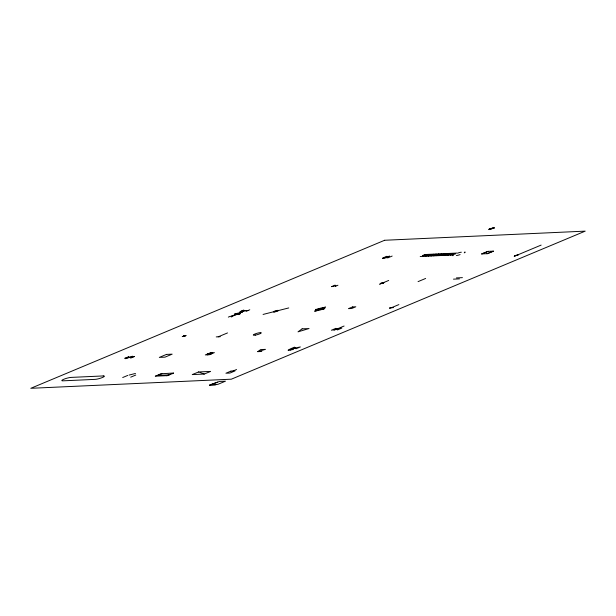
<?xml version="1.0" encoding="UTF-8"?>
<svg xmlns="http://www.w3.org/2000/svg" width="616" height="616" viewBox="0 0 616 616"><rect width="100%" height="100%" fill="white"/><g stroke="black" fill="none" stroke-linecap="round" stroke-linejoin="round"><path stroke-width="0.92" d="M183.36 336.305L185.046 335.828M185.054 335.882L183.406 336.359M161.869 373.604L161.692 373.735A2.864 0.485 -15.8 0 1 161.354 373.92A5.028 0.847 -15.8 0 1 160.16 374.413A11.388 1.917 -15.8 0 1 158.22 375.075A3.758 0.631 -15.8 0 0 156.672 375.567A5.028 0.847 -15.8 0 0 155.632 376.006A2.864 0.485 -15.8 0 0 155.294 376.184L167.583 375.621A2.864 0.485 -15.8 0 0 168.106 375.437A5.028 0.847 -15.8 0 0 169.292 374.944A5.559 0.939 -15.8 0 0 170.432 374.32A3.758 0.631 -15.8 0 0 171.98 373.827A5.028 0.847 -15.8 0 0 173.019 373.381A2.864 0.485 -15.8 0 0 173.358 373.204L173.535 373.073M166.782 375.791L166.959 375.652A2.864 0.485 -15.8 0 1 167.298 375.475A5.028 0.847 -15.8 0 1 168.484 374.975A11.388 1.917 -15.8 0 1 170.432 374.32M257.788 351.667L260.63 349.58L265.473 349.357L257.788 351.667L261.792 351.49M344.098 326.026L333.988 330.261M380.896 283.275L380.195 283.776L383.945 282.69L380.896 283.275L383.237 283.168M515.13 255.532L514.429 256.033L518.179 254.947L515.13 255.532L517.471 255.424M132.571 356.194L125.41 358.705M239.963 311.634L243.759 310.048M228.328 317.117L230.145 316.355L233.025 316.224L231.208 316.986M231.524 316.293L233.495 315.469M241.079 312.297L244.868 310.71M238.13 314.63L240.248 313.744L234.326 314.014M245.984 311.365L249.773 309.779M382.474 258.142L386.894 256.287M386.455 257.411L382.698 258.481M387.741 257.904L392.161 256.048M335.412 286.286L337.945 285.231M218.241 336.806L227.512 332.925M122.692 377.531L127.751 375.413M130.715 377.161L135.774 375.052M491.491 228.921L492.916 228.328M314.553 311.465L325.51 306.884M379.433 284.322L388.696 280.449M198.568 371.956L192.254 374.597L204.289 374.051L210.603 371.41L198.568 371.956L204.289 374.051M481.781 253.985L488.095 251.343L493.539 251.174L487.664 253.638L481.504 253.931L488.095 251.343M418.056 281.627L425.641 278.455M486.94 253.754L493.262 251.105M232.987 371.017L236.567 369.523M289.343 349.688L288.08 350.211L293.355 349.503M290.082 350.127L295.141 348.009M389.62 308.477L398.891 304.597M514.191 256.364L541.148 245.083M216.593 384.415L215.076 385.054L209.625 385.3L211.142 384.661L217.871 384.353L225.456 381.181L219.442 381.45L209.786 385.008L217.625 382.174M184.692 336.082L183.676 336.113M455.363 253.422L450.427 255.009L453.006 253.407L447.647 255.124L450.204 253.538L444.844 255.263L447.401 253.669L442.042 255.394L444.621 253.784L439.262 255.509L441.818 253.915L436.459 255.64L439.015 254.054L433.656 255.771L436.236 254.169L430.877 255.886L433.433 254.3L428.074 256.025L430.63 254.431L425.271 256.156L427.851 254.547L422.491 256.271L425.048 254.685L422.484 255.501L455.478 254.008M263.07 314.437L288.758 307.931M129.075 375.075L135.489 373.45M424.886 254.524L456.972 253.068M420.212 256.479L452.298 255.016M456.41 277.916L462.423 277.647M453.461 279.148L459.482 278.879M241.865 310.841L247.878 310.572M323.67 307.654L324.517 307.615M323.269 307.823L324.84 307.754M322.861 307.992L324.863 307.9M322.461 308.162L324.771 308.054M322.053 308.331L324.601 308.216M321.652 308.5L324.37 308.377M239.578 312.366L242.581 312.227M321.244 308.67L324.093 308.539M320.844 308.839L323.777 308.701M320.435 309.009L323.431 308.87M315.608 309.378L324.293 308.978M316.639 309.478L319.627 309.348M316.285 309.648L319.227 309.517M315.97 309.81L318.819 309.686M315.692 309.979L318.418 309.856M315.469 310.141L318.01 310.017M315.292 310.295L317.61 310.187M315.2 310.449L317.202 310.356M315.23 310.603L316.801 310.526M315.554 310.733L316.393 310.695M389.404 307.823L393.416 307.638M231.993 315.538L235.004 315.4M216.239 336.898L220.243 336.713M173.473 373.042L161.069 373.766A2.864 0.485 -15.8 0 0 160.545 373.95A5.028 0.847 -15.8 0 0 159.359 374.451A5.559 0.939 -15.8 0 0 158.22 375.075M157.049 375.437L168.692 374.905M460.098 254.57A2.749 0.462 -15.8 0 1 456.371 255.517M464.649 252.052A2.749 0.462 -15.8 0 1 464.225 252.845M453.091 255.663A2.749 0.462 -15.8 0 1 453.522 254.87M457.665 253.145A2.718 0.462 -15.8 0 1 461.346 252.214M182.282 336.598L186.132 335.551L182.321 336.544M207.862 353.861L207.338 354.831L211.873 353.676L212.389 352.714L207.862 353.861M389.404 256.171L387.364 257.68L383.86 257.842L389.404 256.171M302.11 328.844L298.013 331.847L309.047 328.528L302.11 328.844M384.654 240.263L30.8 388.303L231.346 379.187L585.2 231.139L384.654 240.263M128.536 356.764L124.74 358.35L134.55 356.487L130.761 358.073L128.536 356.764M166.482 354.408L159.321 357.403L165.003 357.149L172.164 354.154L166.482 354.408M335.019 285.208L331.547 286.656L335.928 285.793L335.019 285.208M490.513 228.436L489.089 229.036L494.101 228.274L490.513 228.436M493.231 227.751L488.773 229.614L494.409 227.697L493.231 227.751M210.387 352.806L205.328 354.916L209.34 354.739L214.399 352.622L210.387 352.806M352.545 306.93L348.44 308.647L351.697 308.5L355.802 306.783L352.545 306.93M230.977 371.109L225.926 373.227L229.937 373.042L234.989 370.932L230.977 371.109M335.828 328.366L331.4 330.222L341.841 328.097L337.422 329.945L335.828 328.366M294.34 347.216L289.92 349.072L300.354 346.947L295.934 348.795L294.34 347.216M103.257 375.937L71.171 377.4A5.444 0.916 -15.8 0 0 63.802 379.264A5.444 0.916 -15.8 0 0 62.955 380.834L95.041 379.371A5.444 0.916 -15.8 0 0 102.41 377.508A5.444 0.916 -15.8 0 0 103.257 375.937M235.82 314.776A3.211 0.539 -15.8 0 0 240.379 313.02A3.211 0.539 -15.8 0 0 235.666 313.844A3.211 0.539 -15.8 0 0 235.82 314.776M274.697 311.919A2.649 0.447 -15.8 0 0 278.463 310.472A2.649 0.447 -15.8 0 0 274.574 311.157A2.649 0.447 -15.8 0 0 274.697 311.919M317.733 310.58A5.02 0.847 -15.8 0 0 324.871 307.823A5.02 0.847 -15.8 0 0 317.494 309.124A5.02 0.847 -15.8 0 0 317.733 310.58M255.34 335.112A4.189 0.708 -15.8 0 0 261.284 332.817A4.189 0.708 -15.8 0 0 255.14 333.903A4.189 0.708 -15.8 0 0 255.34 335.112"/></g></svg>
